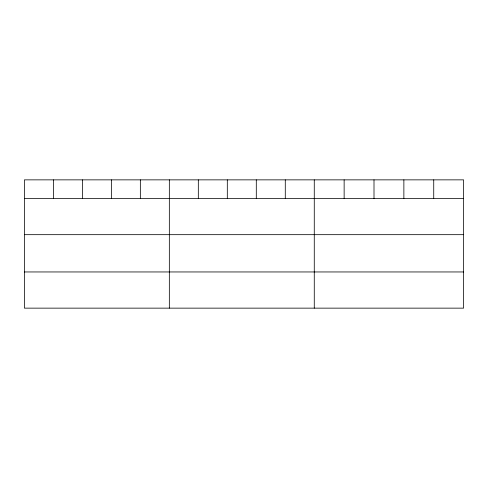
<?xml version="1.0" encoding="UTF-8"?>
<svg xmlns="http://www.w3.org/2000/svg" width="488" height="488" viewBox="0 0 488 488"><rect width="100%" height="100%" fill="white"/><g stroke="black" fill="none" stroke-linecap="round" stroke-linejoin="round"><path stroke-width="0.73" d="M463.6 198.488L463.6 308.142L24.4 308.142L24.4 179.859L463.6 179.859L463.6 198.488L24.4 198.488M24.4 234.673L463.6 234.673M24.4 271.956L463.6 271.956M433.734 179.859L433.734 198.488M403.869 179.859L403.869 198.488M374.003 179.859L374.003 198.488M344.138 179.859L344.138 198.488M314.272 179.859L314.272 308.142M285.285 179.859L285.285 198.488M256.298 179.859L256.298 198.488M227.31 179.859L227.31 198.488M198.323 179.859L198.323 198.488M169.336 179.859L169.336 308.142M140.349 179.859L140.349 198.488M111.362 179.859L111.362 198.488M82.374 179.859L82.374 198.488M53.387 179.859L53.387 198.488"/></g></svg>
